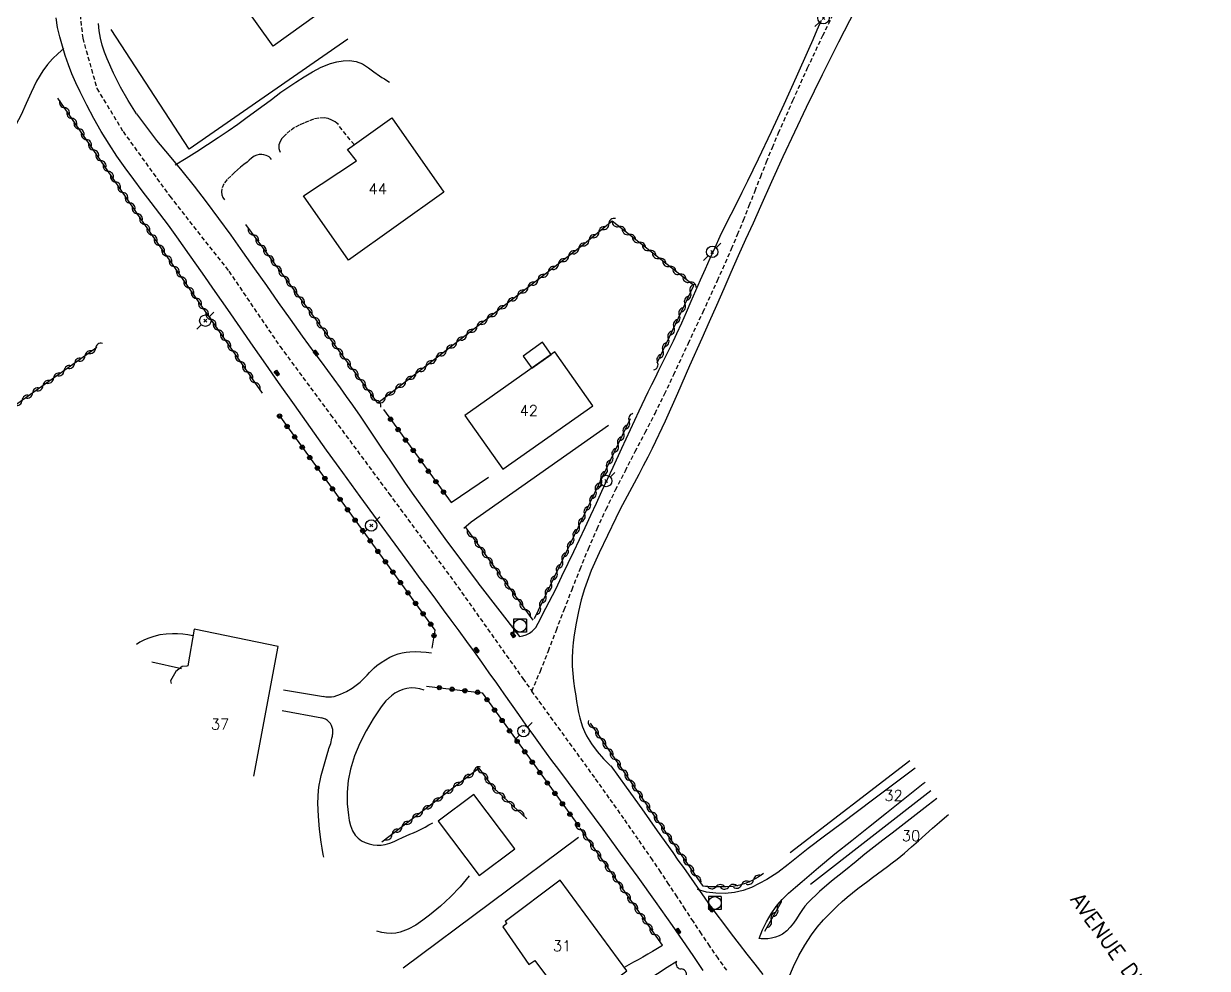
# Model space of a CAD drawing. Header units: millimetres. Extents: x 157999 to 159002, y 156999 to 158001.
# Drawn here: x 158577.5 to 158715.5, y 157318.7 to 157428.9 of the extents above; entities that cross this region are included whole.
import ezdxf
from ezdxf.enums import TextEntityAlignment as Align

# ---------------------------------------------------------------- set-up
doc = ezdxf.new("R2010")
doc.units = ezdxf.units.MM
doc.linetypes.add('DASHED', pattern=[0.75, 0.5, -0.25])
doc.layers.get('0').update_dxf_attribs({"linetype": 'CONTINUOUS'})
for name, color, linetype in [('W0001', 6, 'DASHED'), ('W0008', 7, 'CONTINUOUS'), ('W0017', 7, 'CONTINUOUS'), ('W0101', 7, 'CONTINUOUS'), ('W0104', 1, 'CONTINUOUS'), ('W0112', 1, 'DASHED'), ('W0211', 2, 'CONTINUOUS'), ('W0214', 2, 'CONTINUOUS'), ('W0300', 7, 'CONTINUOUS'), ('W0310', 3, 'CONTINUOUS'), ('W0323', 7, 'CONTINUOUS'), ('W0401', 7, 'CONTINUOUS'), ('W0420', 7, 'CONTINUOUS'), ('W0473', 7, 'CONTINUOUS'), ('W0989', 7, 'CONTINUOUS'), ('W0991', 7, 'CONTINUOUS')]:
    doc.layers.add(name, color=color, linetype=linetype)
doc.styles.get("Standard").update_dxf_attribs({"font": 'romans.shx', "width": 0.85})

# ---------------------------------------------------------------- blocks, each defined once
blk = doc.blocks.new('T401')
for p, q in [((-0.3, 0.3), (0, 0.3)), ((-0.3, -0.25), (-0.3, 0.3)), ((-0.3, 0.15), (0, 0.15)), ((-0.3, 0), (0, 0)), ((0, 0.3), (0, -0.25)), ((-0.3, -0.15), (0, -0.15)), ((-0.3, -0.25), (-0.3, -0.3)), ((-0.3, -0.3), (0, -0.3)), ((0, -0.3), (0, -0.25))]:
    blk.add_line(p, q)
blk = doc.blocks.new('T473')
for p, q in [((-0.166667, 0.166667), (0.166667, -0.166667)), ((-0.166667, -0.166667), (0.166667, 0.166667)), ((0.500001, 0.500001), (1.000002, 1.000002)), ((-1.000002, -1.000002), (-0.500001, -0.500001))]:
    blk.add_line(p, q)
blk.add_ellipse((0, 0), major_axis=(0.471405, 0.471405), ratio=1, start_param=5.4977871438, end_param=11.780972451)
blk = doc.blocks.new('T420')
for p, q in [((0.75, 0.75), (-0.75, 0.75)), ((-0.75, 0.75), (-0.75, -0.75)), ((0.75, 0.75), (0.75, -0.75)), ((0.75, -0.75), (-0.75, -0.75))]:
    blk.add_line(p, q)
blk.add_ellipse((0, 0), major_axis=(-0.53, 0.53), ratio=1, start_param=3.926991, end_param=10.210176)
blk = doc.blocks.new('t310o')
at = {"color": 0, "linetype": 'Continuous'}
for centre, start, end in [((-0.5, 0.38), 216.8699, 323.1304), ((0.5, -0.37), 36.8699, 143.1303)]:
    blk.add_arc(centre, 0.625, start, end, dxfattribs=at)
blk = doc.blocks.new('t323o')
at = {"color": 0, "linetype": 'Continuous'}
for radius in [0.25, 0.15]:
    blk.add_circle((0, 0), radius, dxfattribs=at)

msp = doc.modelspace()

# ---------------------------------------------------------------- linework, layer by layer
at = {"layer": 'W0001'}
for points in [[(158601.71, 157509.95), (158598.83, 157496.93), (158596.45, 157485.3), (158592.61, 157471.63), (158588.54, 157457.57), (158584.47, 157440.37), (158583.62, 157433.63), (158584.36, 157427.17), (158586.02, 157421.3), (158589.07, 157416.29), (158594.51, 157408.75), (158601.4, 157400), (158607.37, 157391.23), (158613.27, 157383.27), (158620.06, 157374.09), (158627.68, 157363.8), (158635.69, 157352.51), (158636.76, 157351.04)], [(158636.76, 157351.04), (158637.74, 157353.39), (158638.68, 157355.76), (158639.6, 157358.14), (158640.51, 157360.52), (158641.43, 157362.9), (158642.37, 157365.27), (158643.34, 157367.63), (158644.36, 157369.97), (158645.41, 157372.25), (158646.52, 157374.51), (158647.65, 157376.74), (158648.81, 157378.97), (158649.97, 157381.2), (158651.11, 157383.43), (158652.23, 157385.68), (158653.3, 157387.95), (158655, 157391.61), (158656.71, 157395.26), (158658.4, 157398.93), (158660.04, 157402.62), (158660.75, 157404.29), (158661.44, 157405.98), (158662.11, 157407.68), (158662.78, 157409.37), (158663.44, 157411.07), (158664.12, 157412.76), (158664.81, 157414.45), (158665.52, 157416.13), (158667.2, 157419.93), (158668.91, 157423.72), (158670.68, 157427.48), (158672.52, 157431.22)], [(158659.48, 157318.49), (158658.48, 157319.89), (158657.5, 157321.31), (158656.53, 157322.74), (158655.58, 157324.17), (158654.63, 157325.61), (158653.69, 157327.06), (158652.74, 157328.5), (158651.79, 157329.93), (158650.82, 157331.36), (158649.16, 157333.77), (158647.48, 157336.18), (158645.78, 157338.57), (158644.08, 157340.96), (158636.76, 157351.04)]]:
    msp.add_lwpolyline(points, dxfattribs=at)
at = {"layer": 'W0008'}
for points in [[(158674.47, 157430.5), (158672.53, 157426.71), (158670.61, 157422.91), (158668.74, 157419.09), (158667.37, 157416.22), (158666.03, 157413.33), (158664.71, 157410.44), (158663.4, 157407.55), (158662.54, 157405.63), (158661.68, 157403.71), (158660.82, 157401.79), (158659.97, 157399.87), (158659.12, 157397.95), (158658.27, 157396.02), (158657.41, 157394.1), (158656.56, 157392.18), (158655.13, 157388.96), (158653.72, 157385.74), (158652.28, 157382.53), (158650.78, 157379.34), (158650.27, 157378.32), (158649.74, 157377.3), (158649.21, 157376.29), (158648.66, 157375.29), (158648.12, 157374.28), (158647.58, 157373.27), (158647.06, 157372.25), (158646.55, 157371.23), (158645.56, 157369.21), (158644.58, 157367.18), (158643.66, 157365.11), (158642.88, 157362.99), (158642.48, 157361.67), (158642.17, 157360.33), (158641.91, 157358.98), (158641.69, 157357.62), (158641.58, 157356.72), (158641.5, 157355.8), (158641.45, 157354.89), (158641.45, 157353.97), (158641.51, 157353.1), (158641.61, 157352.22), (158641.73, 157351.35), (158641.87, 157350.49), (158641.97, 157349.84), (158642.07, 157349.2), (158642.2, 157348.56), (158642.35, 157347.93), (158642.5, 157347.4), (158642.67, 157346.87), (158642.87, 157346.35), (158643.12, 157345.85), (158643.71, 157344.9), (158644.38, 157343.99), (158645.12, 157343.14), (158645.93, 157342.35)], [(158656.74, 157318.48), (158655.56, 157320.23), (158654.37, 157321.97), (158653.16, 157323.7), (158651.16, 157326.53), (158649.13, 157329.34), (158647.1, 157332.14), (158645.06, 157334.93), (158644.05, 157336.3), (158643.04, 157337.67), (158642.02, 157339.03), (158641, 157340.39), (158639.99, 157341.76), (158638.97, 157343.12), (158637.96, 157344.49), (158636.96, 157345.86), (158636.09, 157347.08), (158635.22, 157348.3), (158634.36, 157349.52), (158633.5, 157350.74), (158632.64, 157351.97), (158631.78, 157353.19), (158630.92, 157354.41), (158630.04, 157355.62), (158629.15, 157356.85), (158628.25, 157358.08), (158627.35, 157359.31), (158626.45, 157360.53), (158625.54, 157361.75), (158624.64, 157362.97), (158623.73, 157364.19), (158622.83, 157365.42), (158620.79, 157368.19), (158618.75, 157370.96), (158616.71, 157373.74), (158614.69, 157376.53), (158612.81, 157379.15), (158610.93, 157381.78), (158609.06, 157384.41), (158607.2, 157387.05), (158605.71, 157389.16), (158604.23, 157391.28), (158602.75, 157393.41), (158601.28, 157395.54), (158599.8, 157397.66), (158598.32, 157399.78), (158596.83, 157401.9), (158595.33, 157404.01), (158594.35, 157405.36), (158593.34, 157406.7), (158592.33, 157408.04), (158591.31, 157409.37), (158590.31, 157410.7), (158589.32, 157412.06), (158588.35, 157413.43), (158587.43, 157414.83), (158586.51, 157416.31), (158585.64, 157417.82), (158584.82, 157419.36), (158584.04, 157420.92), (158583.55, 157421.96), (158583.1, 157423.02), (158582.68, 157424.09), (158582.31, 157425.17), (158581.98, 157426.25), (158581.68, 157427.34), (158581.43, 157428.44), (158581.26, 157429.56)], [(158590.62, 157418.36), (158589.67, 157419.9), (158588.77, 157421.48), (158587.94, 157423.09), (158587.21, 157424.76), (158586.9, 157425.55), (158586.64, 157426.36), (158586.42, 157427.18), (158586.27, 157428.02), (158586.2, 157428.89)], [(158635.29, 157357.42), (158635.71, 157357.49), (158636.1, 157357.62), (158636.47, 157357.81), (158636.8, 157358.05), (158637.19, 157358.48), (158637.49, 157358.98), (158637.74, 157359.49), (158637.99, 157359.98), (158638.78, 157361.45), (158639.53, 157362.95), (158640.26, 157364.45), (158640.98, 157365.95), (158641.65, 157367.34), (158642.31, 157368.74), (158642.97, 157370.14), (158643.62, 157371.55), (158644.27, 157372.95), (158644.92, 157374.36), (158645.57, 157375.76), (158646.22, 157377.16), (158647.24, 157379.36), (158648.26, 157381.55), (158649.28, 157383.74), (158650.32, 157385.93), (158650.73, 157386.78), (158651.15, 157387.63), (158651.57, 157388.48), (158652, 157389.33), (158652.42, 157390.18), (158652.84, 157391.04), (158653.25, 157391.89), (158653.66, 157392.75), (158654.23, 157394), (158654.79, 157395.25), (158655.34, 157396.51), (158655.88, 157397.77), (158656.43, 157399.02), (158656.98, 157400.28), (158657.53, 157401.53), (158658.11, 157402.78), (158658.72, 157404.08), (158659.35, 157405.38), (158659.99, 157406.67), (158660.64, 157407.95), (158661.28, 157409.24), (158661.93, 157410.53), (158662.56, 157411.82), (158663.18, 157413.12), (158664.69, 157416.3), (158666.17, 157419.49), (158667.63, 157422.69), (158669.07, 157425.9), (158669.56, 157427.03), (158670.04, 157428.15), (158670.52, 157429.28)], [(158590.62, 157418.36), (158592.97, 157415.24)], [(158592.97, 157415.24), (158594.45, 157413.49), (158595.91, 157411.71), (158597.35, 157409.91), (158598.75, 157408.1), (158600.2, 157406.17), (158601.62, 157404.23), (158603.01, 157402.27), (158604.4, 157400.3), (158605.78, 157398.33), (158607.16, 157396.36), (158608.55, 157394.4), (158609.95, 157392.44), (158610.68, 157391.44), (158611.42, 157390.43), (158612.16, 157389.43), (158612.9, 157388.43), (158613.64, 157387.42), (158614.37, 157386.42), (158615.1, 157385.41), (158615.82, 157384.39), (158616.71, 157383.12), (158617.58, 157381.84), (158618.44, 157380.56), (158619.3, 157379.27), (158620.16, 157377.98), (158621.03, 157376.69), (158621.9, 157375.41), (158622.79, 157374.14), (158624.68, 157371.49), (158626.59, 157368.86), (158628.52, 157366.24), (158630.48, 157363.63)], [(158630.45, 157363.67), (158635.29, 157357.42)], [(158645.95, 157342.35), (158647.76, 157339.83), (158649.57, 157337.3), (158651.37, 157334.77), (158653.17, 157332.24), (158653.79, 157331.35), (158654.42, 157330.46), (158655.04, 157329.57), (158655.66, 157328.68), (158656.28, 157327.78), (158656.91, 157326.9), (158657.55, 157326.01), (158658.19, 157325.13), (158659.08, 157323.93), (158659.99, 157322.74), (158660.91, 157321.55), (158661.83, 157320.37), (158662.75, 157319.19), (158663.67, 157318)]]:
    msp.add_lwpolyline(points, dxfattribs=at)
at = {"layer": 'W0017'}
for points in [[(158582.15, 157425.98), (158581.48, 157425.4), (158580.84, 157424.77), (158580.26, 157424.1), (158579.72, 157423.38), (158578.98, 157422.16), (158578.35, 157420.86), (158577.77, 157419.55), (158577.18, 157418.25), (158576.26, 157416.51), (158575.26, 157414.77), (158574.37, 157412.95), (158573.8, 157411.01), (158573.73, 157410.26), (158573.78, 157409.5), (158573.89, 157408.76), (158574, 157408.03), (158574.14, 157407.12), (158574.32, 157406.22), (158574.53, 157405.32), (158574.77, 157404.44)], [(158595.14, 157412.42), (158596.41, 157413.19), (158597.67, 157413.97), (158598.93, 157414.77), (158600.17, 157415.59), (158601.31, 157416.37), (158602.43, 157417.17), (158603.55, 157417.99), (158604.68, 157418.79), (158605.24, 157419.2), (158605.8, 157419.62), (158606.36, 157420.04), (158606.92, 157420.46), (158607.48, 157420.87), (158608.05, 157421.28), (158608.63, 157421.67), (158609.22, 157422.05), (158610.18, 157422.66), (158611.15, 157423.27), (158612.17, 157423.81), (158613.25, 157424.22), (158613.98, 157424.41), (158614.72, 157424.54), (158615.49, 157424.57), (158616.25, 157424.47), (158617.01, 157424.18), (158617.69, 157423.73), (158618.32, 157423.24), (158618.96, 157422.8), (158619.25, 157422.61), (158619.54, 157422.43), (158619.83, 157422.24), (158620.13, 157422.05)], [(158628.81, 157370.03), (158629.67, 157370.77), (158645.68, 157382.06)], [(158627.32, 157373.05), (158631.68, 157376.01)], [(158612.4, 157350.45), (158612.72, 157350.39), (158613.05, 157350.36), (158613.37, 157350.37), (158613.69, 157350.43), (158614.43, 157350.67), (158615.12, 157351), (158615.78, 157351.4), (158616.4, 157351.84), (158616.71, 157352.08), (158617, 157352.35), (158617.28, 157352.63), (158617.54, 157352.92), (158617.81, 157353.21), (158618.08, 157353.5), (158618.36, 157353.77), (158618.67, 157354.02), (158619.16, 157354.37), (158619.66, 157354.7), (158620.19, 157354.99), (158620.74, 157355.24), (158621.17, 157355.38), (158621.62, 157355.49), (158622.07, 157355.57), (158622.52, 157355.62), (158623.15, 157355.65), (158623.79, 157355.64), (158624.42, 157355.6), (158625.05, 157355.51)], [(158607.78, 157351.21), (158612.45, 157350.43)], [(158624.17, 157351.17), (158623.69, 157351.32), (158623.19, 157351.4), (158622.68, 157351.42), (158622.18, 157351.36), (158621.68, 157351.23), (158621.21, 157351.04), (158620.77, 157350.79), (158620.36, 157350.49), (158619.73, 157349.9), (158619.18, 157349.23), (158618.69, 157348.52), (158618.24, 157347.8), (158617.43, 157346.41), (158616.69, 157344.99), (158616.05, 157343.5), (158615.58, 157341.95), (158615.33, 157340.62), (158615.21, 157339.27), (158615.22, 157337.92), (158615.35, 157336.58), (158615.44, 157335.97), (158615.58, 157335.36), (158615.81, 157334.77), (158616.14, 157334.23), (158616.48, 157333.88), (158616.88, 157333.6), (158617.31, 157333.39), (158617.76, 157333.24), (158618.22, 157333.13), (158618.69, 157333.09), (158619.16, 157333.1), (158619.62, 157333.17), (158620.16, 157333.31), (158620.67, 157333.52), (158621.16, 157333.76), (158621.65, 157333.99), (158622.08, 157334.17), (158622.51, 157334.35), (158622.94, 157334.53), (158623.36, 157334.73), (158623.82, 157334.95), (158624.29, 157335.19), (158624.74, 157335.44), (158625.19, 157335.69)], [(158612.23, 157347.91), (158607.61, 157348.74)], [(158612.48, 157331.7), (158612.4, 157332.01), (158612.27, 157332.73), (158612.16, 157333.45), (158611.97, 157334.95), (158611.84, 157336.46), (158611.79, 157337.99), (158611.87, 157339.51), (158611.94, 157340.08), (158612.05, 157340.64), (158612.18, 157341.2), (158612.33, 157341.75), (158612.49, 157342.3), (158612.65, 157342.84), (158612.81, 157343.39), (158612.96, 157343.94), (158613.02, 157344.14), (158613.08, 157344.34), (158613.15, 157344.54), (158613.21, 157344.74), (158613.28, 157344.94), (158613.34, 157345.14), (158613.39, 157345.35), (158613.43, 157345.55), (158613.46, 157345.68), (158613.48, 157345.8), (158613.5, 157345.93), (158613.52, 157346.05), (158613.54, 157346.18), (158613.54, 157346.31), (158613.54, 157346.44), (158613.52, 157346.57), (158613.46, 157346.81), (158613.37, 157347.05), (158613.24, 157347.27), (158613.08, 157347.47), (158612.89, 157347.63), (158612.68, 157347.77), (158612.45, 157347.86), (158612.2, 157347.92)], [(158681.45, 157342.05), (158679.73, 157340.76), (158676.64, 157338.44), (158674.72, 157337), (158672.81, 157335.56), (158670.89, 157334.12), (158668.97, 157332.68), (158667.79, 157331.76), (158666.63, 157330.81), (158665.43, 157329.9), (158664.16, 157329.09), (158663.27, 157328.6), (158662.35, 157328.15), (158661.38, 157327.78), (158660.38, 157327.55), (158659.29, 157327.44), (158658.2, 157327.47), (158657.12, 157327.62), (158656.07, 157327.9)], [(158663.26, 157322.21), (158663.65, 157323.2), (158664.11, 157324.15), (158664.64, 157325.06), (158665.25, 157325.93), (158665.93, 157326.74), (158666.69, 157327.47), (158667.49, 157328.17), (158668.27, 157328.86), (158670.16, 157330.49), (158672.1, 157332.06), (158674.05, 157333.61), (158676, 157335.17), (158678.12, 157336.87), (158680.24, 157338.57), (158682.38, 157340.26), (158682.61, 157340.44)], [(158683.98, 157338.52), (158682.98, 157337.74), (158681.93, 157336.92), (158680.88, 157336.1), (158679.82, 157335.29), (158678.76, 157334.48), (158677.7, 157333.67), (158676.64, 157332.85), (158675.6, 157332.02), (158674.56, 157331.18), (158673.13, 157330.03), (158671.7, 157328.87), (158670.3, 157327.67), (158668.98, 157326.4), (158668.59, 157325.95), (158668.24, 157325.48), (158667.91, 157324.99), (158667.6, 157324.49), (158667.26, 157324), (158666.89, 157323.53), (158666.47, 157323.09), (158665.99, 157322.71), (158665.59, 157322.49), (158665.15, 157322.34), (158664.7, 157322.24), (158664.25, 157322.17), (158664, 157322.15), (158663.75, 157322.15), (158663.51, 157322.17), (158663.26, 157322.21)], [(158666.7, 157317.64), (158667.25, 157318.94), (158667.87, 157320.21), (158668.57, 157321.43), (158669.35, 157322.61), (158670.02, 157323.51), (158670.76, 157324.36), (158671.54, 157325.17), (158672.34, 157325.96), (158672.93, 157326.5), (158673.54, 157327.01), (158674.16, 157327.52), (158674.78, 157328.01), (158675.35, 157328.45), (158675.92, 157328.89), (158676.49, 157329.31), (158677.07, 157329.73), (158677.65, 157330.16), (158678.22, 157330.59), (158678.79, 157331.02), (158679.36, 157331.46), (158680.2, 157332.16), (158681.03, 157332.88), (158681.85, 157333.6), (158682.66, 157334.33), (158683.48, 157335.06), (158684.3, 157335.78), (158685.13, 157336.49), (158685.33, 157336.65)], [(158629.44, 157329.49), (158628.39, 157328.24), (158627.27, 157327.06), (158626.07, 157325.95), (158624.81, 157324.92), (158624.02, 157324.33), (158623.21, 157323.76), (158622.33, 157323.28), (158621.39, 157322.93), (158620.86, 157322.82), (158620.32, 157322.79), (158619.79, 157322.82), (158619.26, 157322.91), (158618.65, 157323.07)], [(158651.97, 157321.38), (158651.4, 157321.04), (158650.83, 157320.7), (158650.26, 157320.37), (158649.69, 157320.03), (158649.15, 157319.72), (158648.61, 157319.42), (158648.07, 157319.11), (158647.53, 157318.81)], [(158653.64, 157319.51), (158652.51, 157318.8), (158651.4, 157318.08), (158650.29, 157317.34), (158649.19, 157316.58), (158647.94, 157315.7), (158646.71, 157314.81), (158645.48, 157313.89), (158644.26, 157312.96)]]:
    msp.add_lwpolyline(points, dxfattribs=at)
at = {"layer": 'W0101'}
for points in [[(158608.01, 157438.74), (158613.44, 157431.17), (158606.58, 157426.25), (158601.15, 157433.82), (158608.01, 157438.74)], [(158626.46, 157409.24), (158615.37, 157401.31), (158610.1, 157408.79), (158616.3, 157412.87), (158615.23, 157414.2), (158620.43, 157417.88)], [(158633.37, 157376.91), (158643.86, 157384.33), (158639.42, 157390.61), (158628.93, 157383.19)], [(158647.81, 157318.42), (158640.04, 157329.01), (158633.63, 157324.17), (158633.82, 157323.95), (158633.36, 157323.54), (158636.39, 157319.16), (158637.08, 157319.63), (158641.52, 157313.67)]]:
    msp.add_lwpolyline(points, close=True, dxfattribs=at)
msp.add_lwpolyline([(158604.3, 157341.11), (158607.16, 157356.26), (158597.35, 157358.25), (158596.6, 157353.98), (158596.5, 157353.97), (158595.95, 157353.92), (158595.23, 157353.35), (158594.6, 157352.26), (158594.66, 157351.94)], dxfattribs=at)
at = {"layer": 'W0104'}
for points in [[(158636.74, 157388.71), (158639, 157390.31), (158638, 157391.72), (158635.73, 157390.12)], [(158625.83, 157335.89), (158630.6, 157329.53), (158634.75, 157332.65), (158629.98, 157339)]]:
    msp.add_lwpolyline(points, close=True, dxfattribs=at)
at = {"layer": 'W0112'}
for points in [[(158614.18, 157417.11), (158613.82, 157417.41), (158613.42, 157417.64), (158612.98, 157417.8), (158612.52, 157417.89), (158611.89, 157417.87), (158611.28, 157417.73), (158610.7, 157417.52), (158610.14, 157417.28), (158609.6, 157417.04), (158609.07, 157416.75), (158608.57, 157416.42), (158608.11, 157416.04), (158607.84, 157415.77), (158607.58, 157415.47), (158607.37, 157415.13), (158607.24, 157414.75), (158607.22, 157414.53), (158607.24, 157414.31), (158607.3, 157414.1), (158607.4, 157413.9)], [(158616.04, 157414.75), (158614.13, 157417.11)], [(158606.36, 157413.04), (158606.25, 157413.2), (158606.1, 157413.33), (158605.94, 157413.44), (158605.76, 157413.52), (158605.5, 157413.59), (158605.23, 157413.62), (158604.95, 157413.61), (158604.68, 157413.55), (158604.35, 157413.41), (158604.06, 157413.19), (158603.79, 157412.96), (158603.53, 157412.74), (158603.15, 157412.45), (158602.77, 157412.15), (158602.4, 157411.84), (158602.05, 157411.51), (158601.64, 157411.11), (158601.2, 157410.69), (158600.81, 157410.19), (158600.58, 157409.61), (158600.55, 157409.27), (158600.59, 157408.93), (158600.71, 157408.6), (158600.9, 157408.32)]]:
    msp.add_lwpolyline(points, dxfattribs=at)
at = {"layer": 'W0211'}
msp.add_lwpolyline([(158592.41, 157354.47), (158595.87, 157353.7)], dxfattribs=at)
at = {"layer": 'W0214'}
msp.add_lwpolyline([(158597.21, 157357.48), (158596.62, 157357.61), (158596.03, 157357.7), (158595.43, 157357.74), (158594.82, 157357.74), (158594.1, 157357.69), (158593.37, 157357.59), (158592.65, 157357.43), (158591.95, 157357.19), (158591.48, 157356.99), (158591.02, 157356.74), (158590.64, 157356.47)], dxfattribs=at)
at = {"layer": 'W0300'}
for points in [[(158615.28, 157427.05), (158596.76, 157414.24), (158587.68, 157428.21)], [(158680.83, 157342.91), (158666.87, 157332.17)], [(158669.25, 157328.54), (158683.3, 157339.47)], [(158621.72, 157318.78), (158642.2, 157334.02)]]:
    msp.add_lwpolyline(points, dxfattribs=at)
at = {"layer": 'W0310'}
for points in [[(158605.31, 157385.79), (158591.06, 157406.25), (158581.47, 157420.19)], [(158651.37, 157389.34), (158655.62, 157398.34), (158646.1, 157405.83), (158642.7, 157403.05), (158618.77, 157384.62), (158603.38, 157405.45)], [(158586.01, 157391.11), (158569.93, 157379.75)], [(158637.06, 157359.51), (158648.26, 157382.83)], [(158628.93, 157370.24), (158636.84, 157359.32)], [(158656.73, 157328.3), (158643.57, 157347.29)], [(158636.14, 157336.16), (158632.3, 157339.72), (158630.59, 157342.07), (158619.23, 157333.42)], [(158642.33, 157335.06), (158651.96, 157321.42)], [(158663.77, 157329.79), (158663.13, 157329.34), (158662.45, 157328.96), (158661.73, 157328.65), (158660.99, 157328.41), (158660.2, 157328.27), (158659.4, 157328.22), (158658.61, 157328.23), (158657.82, 157328.24), (158657.55, 157328.24), (158657.28, 157328.25), (158657.01, 157328.27), (158656.73, 157328.3)], [(158663.92, 157323.04), (158665.88, 157326.46)]]:
    msp.add_lwpolyline(points, dxfattribs=at)
at = {"layer": 'W0323'}
for points in [[(158607.3, 157383.15), (158625.44, 157358.17), (158625.08, 157356.04)], [(158619.43, 157383.88), (158627.32, 157373.05)], [(158624.46, 157351.63), (158630.93, 157350.85), (158642.3, 157335.17)]]:
    msp.add_lwpolyline(points, dxfattribs=at)

# ---------------------------------------------------------------- block references
at = {"layer": 'W0310'}
for p, rotation in [((158582.24, 157419.07), 124.5369403976516), ((158583.09, 157417.83), 124.5369403976516), ((158583.94, 157416.6), 124.5369403976516), ((158584.79, 157415.36), 124.5369403976516), ((158585.64, 157414.13), 124.5369403976516), ((158586.49, 157412.89), 124.5369403976516), ((158587.34, 157411.66), 124.5369403976516), ((158588.19, 157410.42), 124.5369403976516), ((158589.04, 157409.19), 124.5369403976516), ((158589.89, 157407.95), 124.5369403976516), ((158590.74, 157406.71), 124.5369403976516), ((158591.6, 157405.48), 124.8506507502284), ((158592.45, 157404.25), 124.8506507502284), ((158604.27, 157404.25), 126.4677649601232), ((158644.56, 157404.57), 219.3114239407245), ((158645.72, 157405.52), 219.3114239407245), ((158646.89, 157405.21), 141.7936387772115), ((158648.07, 157404.29), 141.7936387772115), ((158593.31, 157403.02), 124.8506507502284), ((158605.16, 157403.04), 126.4677649601232), ((158643.4, 157403.62), 219.3114239407245), ((158649.25, 157403.36), 141.7936387772115), ((158594.17, 157401.79), 124.8506507502284), ((158606.05, 157401.84), 126.4677649601232), ((158641.04, 157401.77), 217.5957750961033), ((158642.22, 157402.68), 217.5957750961033), ((158650.43, 157402.43), 141.7936387772115), ((158651.6, 157401.5), 141.7936387772115), ((158595.03, 157400.56), 124.8506507502284), ((158606.94, 157400.63), 126.4677649601232), ((158639.85, 157400.85), 217.5957750961033), ((158652.78, 157400.57), 141.7936387772115), ((158595.88, 157399.33), 124.8506507502284), ((158607.83, 157399.42), 126.4677649601232), ((158637.47, 157399.02), 217.5957750961033), ((158638.66, 157399.94), 217.5957750961033), ((158653.96, 157399.65), 141.7936387772115), ((158655.14, 157398.72), 141.7936387772115), ((158596.74, 157398.1), 124.8506507502284), ((158608.73, 157398.22), 126.4677649601232), ((158636.28, 157398.11), 217.5957750961033), ((158655.24, 157397.54), 64.69161774118545), ((158597.6, 157396.86), 124.8506507502284), ((158609.62, 157397.01), 126.4677649601232), ((158610.51, 157395.8), 126.4677649601232), ((158633.9, 157396.27), 217.5957750961033), ((158635.09, 157397.19), 217.5957750961033), ((158654.6, 157396.18), 64.69161774118545), ((158598.45, 157395.63), 124.8506507502284), ((158599.31, 157394.4), 124.8506507502284), ((158611.4, 157394.6), 126.4677649601232), ((158632.72, 157395.36), 217.5957750961033), ((158653.96, 157394.83), 64.69161774118545), ((158600.17, 157393.17), 124.8506507502284), ((158612.29, 157393.39), 126.4677649601232), ((158630.34, 157393.53), 217.5957750961033), ((158631.53, 157394.44), 217.5957750961033), ((158653.32, 157393.47), 64.69161774118545), ((158601.03, 157391.94), 124.8506507502284), ((158613.18, 157392.19), 126.4677649601232), ((158629.15, 157392.61), 217.5957750961033), ((158652.68, 157392.11), 64.69161774118545), ((158585.85, 157391.01), 215.2406252492439), ((158601.88, 157390.71), 124.8506507502284), ((158614.08, 157390.98), 126.4677649601232), ((158626.77, 157390.78), 217.5957750961033), ((158627.96, 157391.7), 217.5957750961033), ((158652.04, 157390.76), 64.69161774118545), ((158583.4, 157389.27), 215.2406252492439), ((158584.63, 157390.14), 215.2406252492439), ((158602.74, 157389.48), 124.8506507502284), ((158614.97, 157389.77), 126.4677649601232), ((158625.58, 157389.87), 217.5957750961033), ((158651.4, 157389.4), 64.69161774118545), ((158582.18, 157388.41), 215.2406252492439), ((158603.6, 157388.25), 124.8506507502284), ((158615.86, 157388.57), 126.4677649601232), ((158623.21, 157388.04), 217.5957750961033), ((158624.4, 157388.95), 217.5957750961033), ((158579.73, 157386.68), 215.2406252492439), ((158580.95, 157387.54), 215.2406252492439), ((158604.45, 157387.02), 124.8506507502284), ((158616.75, 157387.36), 126.4677649601232), ((158617.64, 157386.15), 126.4677649601232), ((158622.02, 157387.12), 217.5957750961033), ((158577.28, 157384.95), 215.2406252492439), ((158578.5, 157385.81), 215.2406252492439), ((158618.53, 157384.95), 126.4677649601232), ((158619.64, 157385.29), 217.5957750961033), ((158620.83, 157386.21), 217.5957750961033), ((158648.1, 157382.5), 64.33734934761674), ((158647.45, 157381.15), 64.33734934761674), ((158646.8, 157379.79), 64.33734934761674), ((158646.15, 157378.44), 64.33734934761674), ((158645.5, 157377.09), 64.33734934761674), ((158644.85, 157375.74), 64.33734934761674), ((158644.2, 157374.39), 64.33734934761674), ((158643.55, 157373.03), 64.33734934761674), ((158642.9, 157371.68), 64.33734934761674), ((158642.25, 157370.33), 64.33734934761674), ((158629.8, 157369.03), 305.9249123366433), ((158641.6, 157368.98), 64.33734934761674), ((158630.68, 157367.82), 305.9249123366433), ((158640.95, 157367.63), 64.33734934761674), ((158631.56, 157366.6), 305.9249123366433), ((158640.31, 157366.27), 64.33734934761674), ((158632.44, 157365.39), 305.9249123366433), ((158633.32, 157364.17), 305.9249123366433), ((158639.66, 157364.92), 64.33734934761674), ((158634.2, 157362.96), 305.9249123366433), ((158639.01, 157363.57), 64.33734934761674), ((158635.08, 157361.75), 305.9249123366433), ((158638.36, 157362.22), 64.33734934761674), ((158635.96, 157360.53), 305.9249123366433), ((158637.71, 157360.87), 64.33734934761674), ((158643.92, 157346.79), 124.7221202331035), ((158644.77, 157345.56), 124.7221202331035), ((158645.63, 157344.32), 124.7221202331035), ((158646.48, 157343.09), 124.7221202331035), ((158629.97, 157341.59), 217.2911825500078), ((158631.01, 157341.49), 126.0447880741259), ((158647.34, 157341.86), 124.7221202331035), ((158648.19, 157340.63), 124.7221202331035), ((158627.58, 157339.78), 217.2911825500078), ((158628.77, 157340.69), 217.2911825500078), ((158631.89, 157340.27), 126.0447880741259), ((158649.05, 157339.39), 124.7221202331035), ((158625.19, 157337.96), 217.2911825500078), ((158626.39, 157338.87), 217.2911825500078), ((158632.89, 157339.17), 137.2424104121207), ((158634, 157338.15), 137.2424104121207), ((158649.9, 157338.16), 124.7221202331035), ((158624, 157337.05), 217.2911825500078), ((158635.1, 157337.13), 137.2424104121207), ((158650.75, 157336.93), 124.7221202331035), ((158621.61, 157335.23), 217.2911825500078), ((158622.81, 157336.14), 217.2911825500078), ((158651.61, 157335.69), 124.7221202331035), ((158620.42, 157334.32), 217.2911825500078), ((158642.44, 157334.89), 305.2509001502122), ((158643.31, 157333.67), 305.2509001502122), ((158652.46, 157334.46), 124.7221202331035), ((158644.17, 157332.44), 305.2509001502122), ((158653.32, 157333.23), 124.7221202331035), ((158645.04, 157331.22), 305.2509001502122), ((158654.17, 157332), 124.7221202331035), ((158645.9, 157329.99), 305.2509001502122), ((158655.03, 157330.76), 124.7221202331035), ((158655.88, 157329.53), 124.7221202331035), ((158646.77, 157328.77), 305.2509001502122), ((158662.6, 157329.04), 209.3622914477243), ((158647.63, 157327.54), 305.2509001502122), ((158658.23, 157328.24), 179.3180592519965), ((158659.73, 157328.24), 183.1157705427451), ((158661.21, 157328.48), 197.6779735379322), ((158648.5, 157326.32), 305.2509001502122), ((158665.41, 157325.65), 60.20283990164464), ((158649.37, 157325.09), 305.2509001502122), ((158664.67, 157324.34), 60.20283990164464), ((158650.23, 157323.87), 305.2509001502122), ((158651.1, 157322.64), 305.2509001502122), ((158654.16, 157318.64), 305.403589312388)]:
    msp.add_blockref('t310o', p, dxfattribs=dict(at, rotation=rotation))
at = {"layer": 'W0323'}
for p, rotation in [((158607.32, 157383.12), 305.9879398003996), ((158620.26, 157382.75), 306.0628839171694), ((158608.2, 157381.91), 305.9879398003996), ((158621.14, 157381.54), 306.0628839171694), ((158609.08, 157380.69), 305.9879398003996), ((158622.02, 157380.32), 306.0628839171694), ((158609.96, 157379.48), 305.9879398003996), ((158622.91, 157379.11), 306.0628839171694), ((158610.84, 157378.27), 305.9879398003996), ((158623.79, 157377.9), 306.0628839171694), ((158611.72, 157377.05), 305.9879398003996), ((158612.61, 157375.84), 305.9879398003996), ((158624.67, 157376.69), 306.0628839171694), ((158613.49, 157374.63), 305.9879398003996), ((158625.56, 157375.47), 306.0628839171694), ((158614.37, 157373.41), 305.9879398003996), ((158626.44, 157374.26), 306.0628839171694), ((158615.25, 157372.2), 305.9879398003996), ((158616.13, 157370.98), 305.9879398003996), ((158617.01, 157369.77), 305.9879398003996), ((158617.89, 157368.56), 305.9879398003996), ((158618.78, 157367.34), 305.9879398003996), ((158619.66, 157366.13), 305.9879398003996), ((158620.54, 157364.92), 305.9879398003996), ((158621.42, 157363.7), 305.9879398003996), ((158622.3, 157362.49), 305.9879398003996), ((158623.18, 157361.27), 305.9879398003996), ((158624.06, 157360.06), 305.9879398003996), ((158624.95, 157358.85), 305.9879398003996), ((158625.33, 157357.52), 260.5637786696315), ((158625.95, 157351.45), 353.1086332281293), ((158627.44, 157351.27), 353.1086332281293), ((158628.93, 157351.09), 353.1086332281293), ((158630.42, 157350.91), 353.1086332281293), ((158631.51, 157350.05), 305.9445069270931), ((158632.39, 157348.83), 305.9445069270931), ((158633.27, 157347.62), 305.9445069270931), ((158634.15, 157346.4), 305.9445069270931), ((158635.03, 157345.19), 305.9445069270931), ((158635.91, 157343.98), 305.9445069270931), ((158636.79, 157342.76), 305.9445069270931), ((158637.67, 157341.55), 305.9445069270931), ((158638.55, 157340.33), 305.9445069270931), ((158639.43, 157339.12), 305.9445069270931), ((158640.31, 157337.9), 305.9445069270931), ((158641.19, 157336.69), 305.9445069270931), ((158642.07, 157335.48), 305.9445069270931)]:
    msp.add_blockref('t323o', p, dxfattribs=dict(at, rotation=rotation))
at = {"layer": 'W0401'}
for p, rotation in [((158611.43, 157390.37), 216.3499748859064), ((158607.12, 157388.21), 35.13964669564545), ((158634.43, 157357.51), 217.7643704592326), ((158630.43, 157355.93), 35.85771814346723), ((158657.49, 157325.58), 215.9847646709858), ((158657.58, 157325.5), 216.0241885228751), ((158653.94, 157323.16), 34.92736441624145)]:
    msp.add_blockref('T401', p, dxfattribs=dict(at, rotation=rotation))
at = {"layer": 'W0420'}
for p in [(158635.36, 157358.68), (158658.08, 157326.33)]:
    msp.add_blockref('T420', p, dxfattribs=at)
at = {"layer": 'W0473'}
for p in [(158670.76, 157429.53), (158657.78, 157402.26), (158598.66, 157394.24), (158645.41, 157375.55), (158618.01, 157370.35), (158635.77, 157346.38)]:
    msp.add_blockref('T473', p, dxfattribs=at)

# ---------------------------------------------------------------- texts
at = {"layer": 'W0989'}
msp.add_text('AVENUE DU BOSQUET', height=1.75, rotation=305.6985, dxfattribs=at).set_placement((158699.49, 157326.71))
at = {"layer": 'W0991'}
for s, p in [('44', (158618.77, 157409.6)), ('42', (158636.39, 157383.76)), ('37', (158600.38, 157347.19)), ('32', (158678.93, 157338.88)), ('30', (158680.97, 157334.18)), ('31', (158640.27, 157321.34))]:
    msp.add_text(s, height=1.25, dxfattribs=at).set_placement(p, align=Align.MIDDLE_CENTER)

doc.saveas('drawing.dxf')
